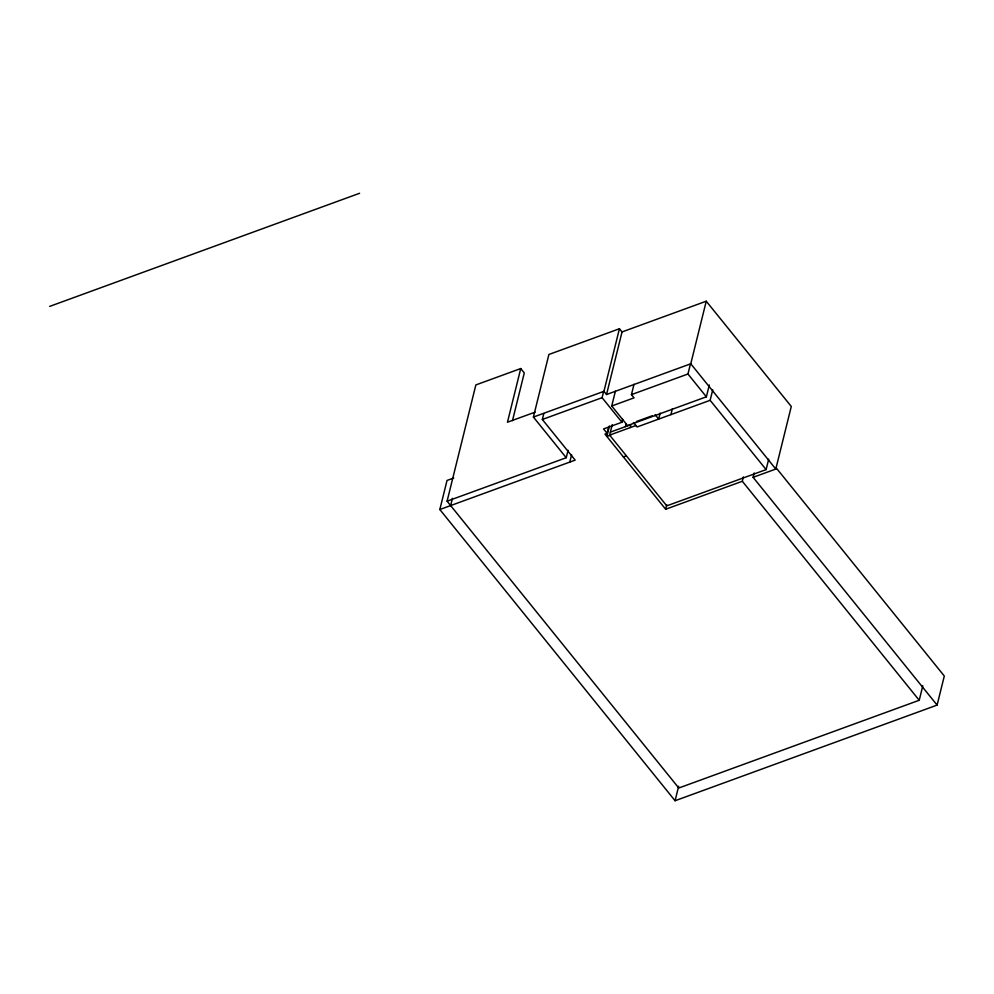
<?xml version="1.0" encoding="UTF-8"?>
<svg xmlns="http://www.w3.org/2000/svg" width="994" height="994" viewBox="0 0 994 994"><rect width="100%" height="100%" fill="white"/><g stroke="black" fill="none" stroke-linecap="round" stroke-linejoin="round"><path stroke-width="1.49" d="M775.892 467.54L944.3 676.019L937.106 705.094L675.075 800.729L439.833 509.524L447.027 480.45L453.786 477.99M922.805 685.785L919.226 700.261L678.79 788.018L447.089 501.187L475.865 384.926L520.744 368.55L524.285 372.936L512.482 420.648M450.642 505.573L452.432 498.342M520.744 368.55L507.462 422.226L535.12 412.137M447.089 501.187L566.232 457.712L533.405 417.07L548.887 354.485L619.436 328.741L622.033 331.946L606.539 394.531L690.768 363.792L706.249 301.207L622.033 331.946M439.833 509.524L575.166 460.123L542.339 419.48L543.817 413.529M566.232 457.712L568.071 450.257M569.773 462.098L571.612 454.643M743.4 476.921L742.319 481.27L665.657 509.251L604.961 434.105L607.11 433.322L603.569 428.936L621.933 422.239L602.091 397.675L603.569 391.711M606.539 394.531L603.942 391.325L619.436 328.741M709.306 385.001L706.374 396.817L627.549 425.581L611.732 405.999L615.385 391.226M607.11 433.322L608.589 427.358M609.434 426.016L606.849 436.453L610.9 434.974M768.697 459.178L766.113 469.603L666.775 505.859L609.62 435.111L612.205 424.686M621.933 422.239L622.666 419.257M611.732 405.999L634.048 397.848L631.451 394.63L634.01 384.293M625.474 426.625L626.208 423.643M630.134 427.619L630.867 424.649L610.353 432.142M633.315 423.481L633.538 422.587L637.079 426.973L710.138 400.309L712.723 389.884M654.909 415.604L655.133 414.709L658.674 419.095L660.153 413.131M670.913 414.622L672.379 408.671M706.374 396.817L687.96 374.005L690.519 363.667M665.657 509.251L666.763 504.778M937.106 705.094L753.117 477.331L754.197 472.97M675.075 800.729L678.678 786.192M753.117 477.331L775.792 469.056L791.286 406.471L706.249 301.207M49.7 306.388L359.604 193.271M533.405 417.07L603.942 391.325M542.339 419.48L602.091 397.675M631.451 394.63L687.96 374.005M636.409 421.543L652.25 415.765M609.62 435.111L635.899 425.519M623.375 456.917L626.083 455.935M690.768 363.792L775.792 469.056M710.138 400.309L766.113 469.603M742.319 481.27L919.226 700.261"/></g></svg>
